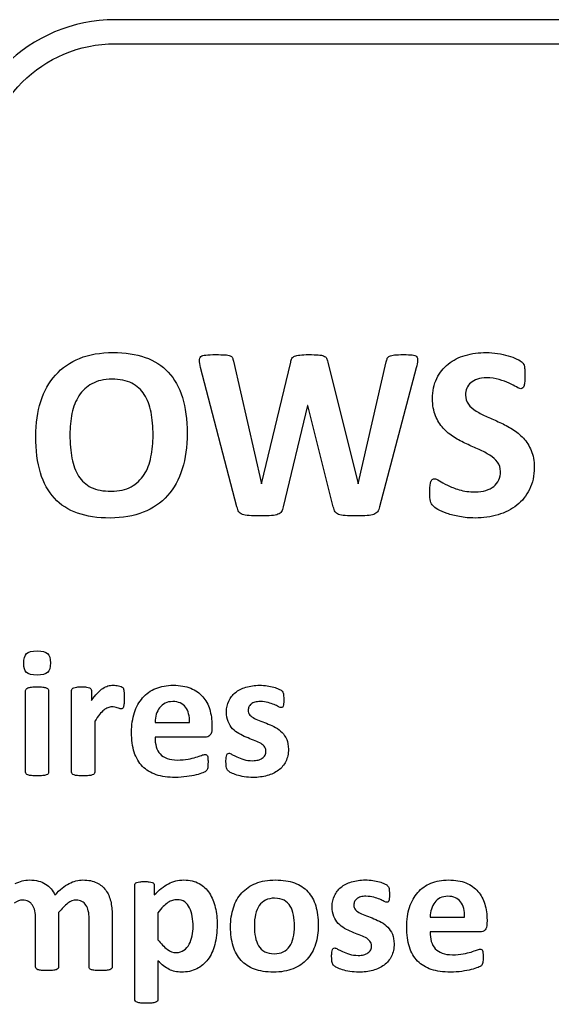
# Model space of a CAD drawing. Header units: millimetres. Extents: x 0 to 97.6, y 221.4 to 297.
# Drawn here: x 28.05 to 31.76, y 279.78 to 286.64 of the extents above; entities that cross this region are included whole.
import ezdxf

# ---------------------------------------------------------------- set-up
doc = ezdxf.new("R2010")
doc.units = ezdxf.units.MM
doc.layers.get('0').update_dxf_attribs({"linetype": 'CONTINUOUS'})

msp = doc.modelspace()

# ---------------------------------------------------------------- linework, layer by layer
at = {"color": 7}
for points in [[(33.927274, 286.640725), (28.714383, 286.640725)], [(28.714383, 286.472756), (33.927274, 286.472756)], [(29.538338, 284.258091), (29.733847, 283.404568), (29.73464, 283.404568), (29.937901, 284.252062)], [(30.197158, 284.252074), (30.407309, 283.40458), (30.409161, 283.40458), (30.604672, 284.255519)], [(29.563352, 283.242636), (29.310137, 284.215015)], [(30.813926, 284.212454), (30.558251, 283.242632)], [(30.235274, 283.242632), (30.05699, 283.948877), (30.055138, 283.948877), (29.886329, 283.242632)], [(28.089535, 281.392083), (28.089535, 281.960992)], [(28.2506, 281.960992), (28.2506, 281.392083)], [(28.411004, 281.39208), (28.411004, 281.962267)], [(28.548447, 281.962267), (28.548447, 281.891314)], [(28.777148, 281.909223), (28.77732, 281.909215)], [(28.572069, 281.747488), (28.572069, 281.39208)], [(28.992098, 281.73982), (29.232448, 281.739821)], [(29.388647, 281.719361), (29.388417, 281.693797)], [(29.339205, 281.636267), (28.992106, 281.636267)], [(28.851175, 279.8078), (28.851175, 280.604272)], [(28.987338, 280.604272), (28.987338, 280.537154)], [(28.319956, 280.413144), (28.319956, 280.034085)], [(28.693336, 280.399082), (28.693261, 280.034084)], [(29.012238, 280.411864), (29.012238, 280.223933)], [(28.159531, 280.034085), (28.159531, 280.372234)], [(28.532829, 280.034084), (28.532829, 280.372233)], [(30.910089, 280.381821), (31.150436, 280.381821)], [(31.306607, 280.361362), (31.306406, 280.335797)], [(31.257193, 280.278268), (30.910097, 280.278268)], [(29.01224, 280.076273), (29.01224, 279.8078)]]:
    msp.add_lwpolyline(points, dxfattribs=at)
for points in [[(29.216388, 283.75509)], [(28.97866, 283.743033)], [(31.635635, 283.519102)], [(28.262745, 282.155318)], [(29.922169, 281.553189)], [(29.257702, 280.315983)], [(29.425202, 280.327488)], [(29.964629, 280.318538)], [(30.130264, 280.32493)], [(30.658819, 280.195187)]]:
    msp.add_lwpolyline(points, close=True, dxfattribs=at)
for points in [[(28.714383, 286.640725), (28.116432, 286.640725), (27.628446, 286.154692), (27.628446, 285.556741)], [(27.798368, 285.556741), (27.798368, 286.063358), (28.207766, 286.472757), (28.714383, 286.472756)], [(28.466217, 284.278745), (28.533397, 284.305732), (28.611198, 284.319225), (28.699622, 284.319225)], [(28.699622, 284.319225), (28.784028, 284.319225), (28.858384, 284.308028), (28.922692, 284.285635)], [(29.310984, 284.290807), (29.318445, 284.297123), (29.330216, 284.300856), (29.346295, 284.302004)], [(29.346295, 284.302004), (29.362947, 284.303733), (29.385914, 284.304597), (29.415198, 284.304597)], [(29.415198, 284.304597), (29.442186, 284.304597), (29.463431, 284.304024), (29.478934, 284.302877)], [(29.478934, 284.302877), (29.495003, 284.302295), (29.507061, 284.300285), (29.515108, 284.296847)], [(29.515108, 284.296847), (29.523151, 284.293976), (29.528601, 284.289383), (29.531459, 284.283068)], [(29.965471, 284.294264), (29.974661, 284.298284), (29.987005, 284.300868), (30.002504, 284.302016)], [(30.002504, 284.302016), (30.018009, 284.303745), (30.03868, 284.304609), (30.064518, 284.304609)], [(30.064518, 284.304609), (30.092078, 284.304609), (30.113898, 284.304036), (30.129975, 284.302889)], [(30.129975, 284.302889), (30.146627, 284.301743), (30.159258, 284.299158), (30.167869, 284.295137)], [(30.167869, 284.295137), (30.177059, 284.291692), (30.183665, 284.286525), (30.187686, 284.279635)], [(30.627903, 284.294275), (30.635946, 284.298295), (30.64743, 284.300879), (30.662354, 284.302028)], [(30.662354, 284.302028), (30.677277, 284.303756), (30.698234, 284.304621), (30.725227, 284.304621)], [(30.725227, 284.304621), (30.75049, 284.304621), (30.770011, 284.303756), (30.783793, 284.302028)], [(30.783793, 284.302028), (30.798151, 284.300881), (30.808486, 284.297149), (30.814799, 284.29083)], [(31.036422, 284.239128), (31.070298, 284.266115), (31.109915, 284.286211), (31.155276, 284.299418)], [(31.155276, 284.299418), (31.201211, 284.312624), (31.24973, 284.319227), (31.300833, 284.319227)], [(31.300833, 284.319227), (31.327244, 284.319227), (31.353656, 284.317217), (31.380068, 284.313197)], [(31.380068, 284.313197), (31.406481, 284.309177), (31.431171, 284.303722), (31.454138, 284.296833)], [(31.454138, 284.296833), (31.477106, 284.289943), (31.497489, 284.282191), (31.515289, 284.273578)], [(28.298268, 284.162473), (28.34363, 284.213001), (28.399613, 284.251758), (28.466217, 284.278745)], [(28.922692, 284.285635), (28.987575, 284.263242), (29.041548, 284.228791), (29.084612, 284.182282)], [(29.301512, 284.263246), (29.300983, 284.275304), (29.30414, 284.284491), (29.310984, 284.290807)], [(29.310137, 284.215015), (29.304969, 284.235685), (29.302094, 284.251762), (29.301512, 284.263246)], [(29.531459, 284.283068), (29.534334, 284.277326), (29.536627, 284.269001), (29.538338, 284.258091)], [(29.937901, 284.252062), (29.940194, 284.262972), (29.943069, 284.271872), (29.946527, 284.278762)], [(29.946527, 284.278762), (29.950548, 284.285652), (29.956863, 284.290819), (29.965471, 284.294264)], [(30.187686, 284.279635), (30.191708, 284.272745), (30.194865, 284.263558), (30.197158, 284.252074)], [(30.604672, 284.255519), (30.606436, 284.264706), (30.608729, 284.272457), (30.611552, 284.278773)], [(30.611552, 284.278773), (30.614427, 284.285663), (30.619877, 284.29083), (30.627903, 284.294275)], [(30.822551, 284.262408), (30.822022, 284.25035), (30.819147, 284.233699), (30.813926, 284.212454)], [(30.814799, 284.29083), (30.821114, 284.284514), (30.823698, 284.27504), (30.822551, 284.262408)], [(30.956322, 284.138359), (30.976418, 284.179126), (31.003118, 284.212716), (31.036422, 284.239128)], [(31.515289, 284.273578), (31.533088, 284.264965), (31.54486, 284.257788), (31.550603, 284.252047)], [(31.550603, 284.252047), (31.556353, 284.246305), (31.560084, 284.241424), (31.561795, 284.237404)], [(31.561795, 284.237404), (31.564088, 284.233385), (31.565807, 284.22793), (31.566954, 284.22104)], [(28.195776, 283.97816), (28.218744, 284.050507), (28.252907, 284.111945), (28.298268, 284.162473)], [(29.084612, 284.182282), (29.128251, 284.135773), (29.160979, 284.07692), (29.182796, 284.005721)], [(31.566954, 284.22104), (31.568718, 284.214724), (31.569864, 284.206398), (31.570394, 284.196063)], [(31.571187, 284.159029), (31.571187, 284.142377), (31.57057, 284.12831), (31.569335, 284.116826)], [(31.570394, 284.196063), (31.570923, 284.186302), (31.571187, 284.173957), (31.571187, 284.159029)], [(28.552339, 284.101323), (28.515017, 284.080653), (28.484872, 284.052805), (28.461904, 284.01778)], [(28.691864, 284.13319), (28.63617, 284.13319), (28.589661, 284.122568), (28.552339, 284.101323)], [(28.82967, 284.104768), (28.792921, 284.123716), (28.746986, 284.13319), (28.691864, 284.13319)], [(28.91752, 284.025531), (28.8957, 284.059982), (28.866417, 284.086394), (28.82967, 284.104768)], [(30.927038, 283.997971), (30.927038, 284.05137), (30.936799, 284.098166), (30.956322, 284.138359)], [(31.19295, 284.108213), (31.180885, 284.097879), (31.171698, 284.085247), (31.165391, 284.070317)], [(31.239461, 284.13319), (31.221086, 284.127449), (31.205583, 284.119123), (31.19295, 284.108213)], [(31.304056, 284.142665), (31.279365, 284.142665), (31.257833, 284.139507), (31.239461, 284.13319)], [(31.391043, 284.130608), (31.364631, 284.138646), (31.335635, 284.142665), (31.304056, 284.142665)], [(31.460806, 284.104769), (31.44071, 284.11453), (31.417456, 284.123143), (31.391043, 284.130608)], [(31.511622, 284.078929), (31.497846, 284.086967), (31.480907, 284.09558), (31.460806, 284.104769)], [(31.569335, 284.116826), (31.568806, 284.105343), (31.567369, 284.095869), (31.565023, 284.088404)], [(28.964891, 283.902369), (28.955701, 283.9506), (28.93991, 283.991654), (28.91752, 284.025531)], [(31.165391, 284.070317), (31.15964, 284.055388), (31.156765, 284.039598), (31.156765, 284.022947)], [(31.156765, 284.022947), (31.156765, 283.998257), (31.163371, 283.976726), (31.176582, 283.958352)], [(31.541766, 284.066872), (31.535451, 284.066872), (31.525403, 284.070891), (31.511622, 284.078929)], [(31.556397, 284.07204), (31.552958, 284.068595), (31.54808, 284.066872), (31.541766, 284.066872)], [(31.565023, 284.088404), (31.563259, 284.080939), (31.560384, 284.075485), (31.556397, 284.07204)], [(28.161327, 283.735281), (28.161327, 283.825428), (28.17281, 283.906387), (28.195776, 283.97816)], [(28.461904, 284.01778), (28.438937, 283.982754), (28.422573, 283.9417), (28.412814, 283.894617)], [(29.182796, 284.005721), (29.205191, 283.935096), (29.216388, 283.851553), (29.216388, 283.75509)], [(30.947702, 283.878254), (30.933926, 283.911557), (30.927038, 283.951463), (30.927038, 283.997971)], [(31.176582, 283.958352), (31.190358, 283.940552), (31.208444, 283.924475), (31.230841, 283.91012)], [(28.412814, 283.894617), (28.403624, 283.848109), (28.399029, 283.798729), (28.399029, 283.746478)], [(28.978675, 283.743033), (28.978675, 283.8016), (28.97408, 283.854712), (28.964891, 283.902369)], [(31.230841, 283.91012), (31.253808, 283.896339), (31.279646, 283.883133), (31.308356, 283.870502)], [(31.0011, 283.791266), (30.979281, 283.815956), (30.961481, 283.844952), (30.947702, 283.878254)], [(31.308356, 283.870502), (31.337065, 283.858444), (31.366348, 283.845525), (31.396205, 283.831745)], [(31.396205, 283.831745), (31.426062, 283.817963), (31.455346, 283.802173), (31.484055, 283.784374)], [(28.399029, 283.746478), (28.399029, 283.685615), (28.403624, 283.630781), (28.412814, 283.581975)], [(29.216388, 283.75509), (29.216388, 283.662647), (29.204904, 283.579964), (29.181936, 283.507043)], [(31.076893, 283.728392), (31.048759, 283.746192), (31.023495, 283.76715), (31.0011, 283.791266)], [(31.484055, 283.784374), (31.512766, 283.767148), (31.538317, 283.746191), (31.56071, 283.721501)], [(28.193194, 283.480344), (28.171949, 283.552117), (28.161327, 283.637096), (28.161327, 283.735281)], [(28.964028, 283.591449), (28.973782, 283.639106), (28.97866, 283.689634), (28.97866, 283.743033)], [(31.163882, 283.681884), (31.134025, 283.695665), (31.105029, 283.711168), (31.076893, 283.728392)], [(31.25087, 283.642265), (31.222735, 283.654898), (31.19374, 283.668104), (31.163882, 283.681884)], [(31.56071, 283.721501), (31.583102, 283.697386), (31.601189, 283.668677), (31.614971, 283.635374)], [(31.325802, 283.602647), (31.303983, 283.617001), (31.279005, 283.630207), (31.25087, 283.642265)], [(31.614971, 283.635374), (31.628747, 283.602646), (31.635635, 283.563888), (31.635635, 283.519102)], [(28.412814, 283.581975), (28.422004, 283.533744), (28.437506, 283.492402), (28.459322, 283.457951)], [(28.915797, 283.467425), (28.938765, 283.503025), (28.954842, 283.544366), (28.964028, 283.591449)], [(31.38006, 283.554415), (31.366284, 283.572789), (31.348198, 283.588866), (31.325802, 283.602647)], [(31.400724, 283.489819), (31.400724, 283.515084), (31.393836, 283.536616), (31.38006, 283.554415)], [(28.290518, 283.302921), (28.247454, 283.34943), (28.215013, 283.408571), (28.193194, 283.480344)], [(29.181936, 283.507043), (29.158969, 283.434122), (29.124805, 283.37211), (29.079445, 283.321008)], [(31.388659, 283.430392), (31.396703, 283.448191), (31.400724, 283.468001), (31.400724, 283.489819)], [(31.635706, 283.519101), (31.635706, 283.460534), (31.624796, 283.409145), (31.602977, 283.364933)], [(28.459322, 283.457951), (28.481141, 283.4235), (28.510425, 283.397088), (28.547172, 283.378714)], [(28.825363, 283.38302), (28.862685, 283.403691), (28.89283, 283.431826), (28.915797, 283.467425)], [(30.909787, 283.389051), (30.911022, 283.401108), (30.912742, 283.41087), (30.914947, 283.418334)], [(30.914947, 283.418334), (30.917822, 283.425799), (30.92127, 283.430966), (30.925292, 283.433836)], [(30.925292, 283.433836), (30.929878, 283.437281), (30.935046, 283.439003), (30.940796, 283.439003)], [(30.940796, 283.439003), (30.94884, 283.439003), (30.960036, 283.434122), (30.974385, 283.424361)], [(30.974385, 283.424361), (30.989308, 283.415175), (31.008255, 283.404839), (31.031228, 283.393355)], [(31.353345, 283.385605), (31.36885, 283.397663), (31.380621, 283.412592), (31.388659, 283.430392)], [(28.547172, 283.378714), (28.583919, 283.360914), (28.630141, 283.352015), (28.685837, 283.352015)], [(28.685837, 283.352015), (28.741532, 283.352015), (28.78804, 283.36235), (28.825363, 283.38302)], [(30.907935, 283.344264), (30.907935, 283.362064), (30.908552, 283.376993), (30.909787, 283.389051)], [(30.912248, 283.283114), (30.909373, 283.297468), (30.907935, 283.317852), (30.907935, 283.344264)], [(31.031228, 283.393355), (31.054196, 283.381872), (31.08147, 283.37125), (31.113051, 283.361488)], [(31.113051, 283.361488), (31.145205, 283.352302), (31.182239, 283.347709), (31.224155, 283.347709)], [(31.224155, 283.347709), (31.251715, 283.347709), (31.276405, 283.350867), (31.298225, 283.357183)], [(31.298225, 283.357183), (31.320044, 283.364073), (31.338417, 283.373547), (31.353345, 283.385605)], [(31.602977, 283.364933), (31.581159, 283.320721), (31.55159, 283.283686), (31.514268, 283.253829)], [(28.451575, 283.198707), (28.387267, 283.221674), (28.333582, 283.256412), (28.290518, 283.302921)], [(29.079445, 283.321008), (29.034084, 283.27048), (28.977815, 283.231723), (28.910635, 283.204736)], [(30.928599, 283.251247), (30.921138, 283.258711), (30.915687, 283.269334), (30.912248, 283.283114)], [(28.678953, 283.165117), (28.592251, 283.165117), (28.516458, 283.176314), (28.451575, 283.198707)], [(28.910635, 283.204736), (28.844029, 283.178324), (28.766801, 283.165117), (28.678953, 283.165117)], [(29.576263, 283.209046), (29.571095, 283.217659), (29.566791, 283.228856), (29.563352, 283.242636)], [(29.60124, 283.190097), (29.589757, 283.19469), (29.581432, 283.201006), (29.576263, 283.209046)], [(29.874264, 283.209904), (29.869095, 283.201866), (29.86077, 283.19555), (29.849287, 283.190957)], [(29.886329, 283.242632), (29.883453, 283.229426), (29.879432, 283.218516), (29.874264, 283.209904)], [(30.247339, 283.209042), (30.242171, 283.217655), (30.238149, 283.228852), (30.235274, 283.242632)], [(30.272316, 283.190093), (30.260833, 283.194686), (30.252508, 283.201003), (30.247339, 283.209042)], [(30.54362, 283.209042), (30.537869, 283.201004), (30.528969, 283.194688), (30.516918, 283.190093)], [(30.558251, 283.242632), (30.554812, 283.228851), (30.549934, 283.217654), (30.54362, 283.209042)], [(30.964773, 283.225407), (30.948122, 283.235169), (30.936064, 283.243782), (30.928599, 283.251247)], [(31.028508, 283.196985), (31.003244, 283.206172), (30.981999, 283.215646), (30.964773, 283.225407)], [(31.514268, 283.253829), (31.476945, 283.224545), (31.433308, 283.202439), (31.383354, 283.187511)], [(29.647748, 283.182345), (29.628226, 283.183491), (29.612723, 283.186075), (29.60124, 283.190097)], [(29.727846, 283.179752), (29.694544, 283.179752), (29.667844, 283.180616), (29.647748, 283.182345)], [(29.803638, 283.182345), (29.784691, 283.180616), (29.759426, 283.179752), (29.727846, 283.179752)], [(29.849287, 283.190957), (29.838368, 283.186364), (29.823152, 283.183493), (29.803638, 283.182345)], [(30.318827, 283.182341), (30.299304, 283.183487), (30.283801, 283.186071), (30.272316, 283.190093)], [(30.398064, 283.179748), (30.365336, 283.179748), (30.338923, 283.180612), (30.318827, 283.182341)], [(30.47041, 283.182341), (30.451462, 283.180612), (30.427347, 283.179748), (30.398064, 283.179748)], [(30.516918, 283.190093), (30.504871, 283.186073), (30.489368, 283.183489), (30.47041, 283.182341)], [(31.115498, 283.174591), (31.082769, 283.180907), (31.053773, 283.188372), (31.028508, 283.196985)], [(31.223157, 283.165116), (31.184687, 283.165116), (31.1488, 283.168274), (31.115498, 283.174591)], [(31.383354, 283.187511), (31.333399, 283.172581), (31.28, 283.165116), (31.223157, 283.165116)], [(28.096541, 282.21924), (28.109753, 282.232024), (28.134469, 282.238417), (28.170691, 282.238417)], [(28.170691, 282.238417), (28.206487, 282.238417), (28.230778, 282.232238), (28.243562, 282.21988)], [(28.077359, 282.152121), (28.077359, 282.184508), (28.083753, 282.206881), (28.096541, 282.21924)], [(28.243562, 282.21988), (28.256351, 282.207947), (28.262745, 282.186426), (28.262745, 282.155318)], [(28.095906, 282.08756), (28.083541, 282.099492), (28.077359, 282.121013), (28.077359, 282.152121)], [(28.262745, 282.155316), (28.262745, 282.122928), (28.256139, 282.100556), (28.242927, 282.088197)], [(28.169416, 282.06966), (28.133192, 282.06966), (28.108689, 282.075627), (28.095906, 282.08756)], [(28.242927, 282.088197), (28.229716, 282.075839), (28.205212, 282.06966), (28.169416, 282.06966)], [(28.089535, 281.960992), (28.089535, 281.965253), (28.090814, 281.968876), (28.093372, 281.971858)], [(28.093372, 281.971858), (28.095929, 281.975268), (28.100189, 281.978038), (28.106151, 281.980169)], [(28.106151, 281.980169), (28.112536, 281.982727), (28.120844, 281.984644), (28.131075, 281.985921)], [(28.131075, 281.985921), (28.141305, 281.987191), (28.154303, 281.987826), (28.170069, 281.987826)], [(28.170069, 281.987826), (28.185838, 281.987826), (28.198835, 281.987191), (28.209061, 281.985921)], [(28.209061, 281.985921), (28.219291, 281.984651), (28.227388, 281.982734), (28.233349, 281.980169)], [(28.233349, 281.980169), (28.239735, 281.978038), (28.244206, 281.975268), (28.246764, 281.971858)], [(28.246764, 281.971858), (28.249321, 281.968876), (28.2506, 281.965253), (28.2506, 281.960992)], [(28.411004, 281.962267), (28.411004, 281.966529), (28.412071, 281.970151), (28.414205, 281.973134)], [(28.414205, 281.973134), (28.41634, 281.976543), (28.420176, 281.979314), (28.425715, 281.981444)], [(28.425715, 281.981444), (28.431253, 281.983575), (28.438282, 281.985067), (28.446802, 281.985919)], [(28.446802, 281.985919), (28.455745, 281.987189), (28.466825, 281.987824), (28.480042, 281.987824)], [(28.480042, 281.987824), (28.493677, 281.987824), (28.504969, 281.987189), (28.513919, 281.985919)], [(28.513919, 281.985919), (28.522862, 281.985072), (28.529679, 281.98358), (28.534371, 281.981444)], [(28.534371, 281.981444), (28.539486, 281.979314), (28.543111, 281.976543), (28.545246, 281.973134)], [(28.545246, 281.973134), (28.54738, 281.970151), (28.548447, 281.966529), (28.548447, 281.962267)], [(28.590635, 281.94373), (28.603846, 281.957793), (28.616418, 281.968873), (28.628349, 281.97697)], [(28.628349, 281.97697), (28.64029, 281.985066), (28.652223, 281.990606), (28.664147, 281.993591)], [(28.664147, 281.993591), (28.676071, 281.997), (28.688002, 281.998705), (28.699942, 281.998705)], [(28.699942, 281.998705), (28.705481, 281.998705), (28.711452, 281.998282), (28.717854, 281.997435)], [(28.717854, 281.997435), (28.72424, 281.997012), (28.730846, 281.995946), (28.737672, 281.994239)], [(28.737672, 281.994239), (28.744498, 281.992969), (28.750469, 281.991264), (28.755584, 281.989124)], [(28.755584, 281.989124), (28.760699, 281.987414), (28.764324, 281.985496), (28.766458, 281.983372)], [(28.766458, 281.983372), (28.769016, 281.981242), (28.770718, 281.978897), (28.771565, 281.97634)], [(28.771565, 281.97634), (28.7728, 281.973782), (28.773867, 281.97016), (28.774766, 281.965473)], [(28.774766, 281.965473), (28.775648, 281.961212), (28.776266, 281.954607), (28.776618, 281.945659)], [(28.906029, 281.911129), (28.931171, 281.939681), (28.961641, 281.961415), (28.997437, 281.97633)], [(28.997437, 281.97633), (29.03366, 281.991245), (29.074358, 281.998703), (29.119529, 281.998703)], [(29.119529, 281.998703), (29.167258, 281.998703), (29.207955, 281.991671), (29.241621, 281.977608)], [(29.241621, 281.977608), (29.275713, 281.963544), (29.303626, 281.943941), (29.325359, 281.918799)], [(29.552112, 281.947576), (29.572141, 281.963771), (29.596432, 281.976342), (29.624984, 281.985291)], [(29.624984, 281.985291), (29.653961, 281.994241), (29.686348, 281.998716), (29.722144, 281.998716)], [(29.722144, 281.998716), (29.740042, 281.998716), (29.757302, 281.997437), (29.773923, 281.994879)], [(29.773923, 281.994879), (29.790962, 281.992322), (29.806303, 281.989125), (29.819945, 281.985291)], [(29.819945, 281.985291), (29.833579, 281.981456), (29.845086, 281.977194), (29.854465, 281.972506)], [(29.854465, 281.972506), (29.863849, 281.968244), (29.870454, 281.964409), (29.874282, 281.960999)], [(28.548447, 281.891314), (28.56337, 281.912621), (28.577432, 281.930093), (28.590635, 281.94373)], [(28.77732, 281.909215), (28.77732, 281.893874), (28.776879, 281.881303), (28.775997, 281.871501)], [(28.776618, 281.945659), (28.776971, 281.936709), (28.777148, 281.924564), (28.777148, 281.909223)], [(28.848498, 281.807575), (28.861709, 281.848485), (28.880886, 281.883003), (28.906029, 281.911129)], [(29.325359, 281.918799), (29.347092, 281.894083), (29.363073, 281.864678), (29.373301, 281.830586)], [(29.506088, 281.888768), (29.516742, 281.91178), (29.532083, 281.931383), (29.552112, 281.947576)], [(29.874282, 281.960999), (29.878551, 281.958017), (29.881532, 281.95482), (29.883225, 281.951411)], [(29.883225, 281.951411), (29.884989, 281.948428), (29.886268, 281.944592), (29.887061, 281.939904)], [(29.887061, 281.939904), (29.887943, 281.935642), (29.888561, 281.930102), (29.888914, 281.923283)], [(29.888914, 281.923283), (29.889795, 281.916891), (29.890236, 281.908793), (29.890236, 281.898992)], [(29.890236, 281.898992), (29.890236, 281.887486), (29.889795, 281.87811), (29.888914, 281.870866)], [(28.635352, 281.825474), (28.625968, 281.817802), (28.615954, 281.807575), (28.605309, 281.794791)], [(28.663477, 281.842095), (28.654534, 281.838685), (28.645159, 281.833145), (28.635352, 281.825474)], [(28.690325, 281.847847), (28.681382, 281.847847), (28.672433, 281.845929), (28.663477, 281.842095)], [(28.711412, 281.84528), (28.705027, 281.846991), (28.697997, 281.847847), (28.690325, 281.847847)], [(28.728663, 281.840806), (28.723547, 281.842517), (28.717797, 281.844009), (28.711412, 281.84528)], [(28.743374, 281.835692), (28.739105, 281.837403), (28.734201, 281.839108), (28.728663, 281.840806)], [(28.754883, 281.833787), (28.751479, 281.833787), (28.747642, 281.834422), (28.743374, 281.835692)], [(28.765122, 281.836983), (28.762565, 281.834852), (28.759152, 281.833787), (28.754883, 281.833787)], [(28.77216, 281.84849), (28.770396, 281.842949), (28.76805, 281.839114), (28.765122, 281.836983)], [(28.775997, 281.871501), (28.775115, 281.861699), (28.773836, 281.854028), (28.77216, 281.84849)], [(29.024059, 281.842096), (29.014252, 281.829311), (29.006579, 281.81397), (29.001041, 281.796072)], [(29.061773, 281.873418), (29.046851, 281.865747), (29.034279, 281.855306), (29.024059, 281.842096)], [(29.115468, 281.884924), (29.095014, 281.884924), (29.077115, 281.881089), (29.061773, 281.873418)], [(29.20496, 281.845932), (29.185783, 281.871927), (29.155952, 281.884924), (29.115468, 281.884924)], [(29.232448, 281.739821), (29.233683, 281.784992), (29.22452, 281.820363), (29.20496, 281.845932)], [(29.373301, 281.830586), (29.383532, 281.796495), (29.388647, 281.759419), (29.388647, 281.719361)], [(29.490107, 281.813979), (29.490107, 281.841252), (29.495434, 281.866182), (29.506088, 281.888768)], [(29.646656, 281.847871), (29.643251, 281.840626), (29.641549, 281.832743), (29.641549, 281.824219)], [(29.662002, 281.867685), (29.655193, 281.862145), (29.650078, 281.85554), (29.646656, 281.847871)], [(29.688222, 281.88047), (29.677568, 281.877487), (29.668828, 281.873226), (29.662002, 281.867685)], [(29.725936, 281.884944), (29.711454, 281.884944), (29.698883, 281.883453), (29.688222, 281.88047)], [(29.78027, 281.877911), (29.764501, 281.8826), (29.74639, 281.884944), (29.725936, 281.884944)], [(29.822458, 281.863849), (29.810517, 281.868962), (29.796454, 281.87365), (29.78027, 281.877911)], [(29.853142, 281.849146), (29.845046, 281.853834), (29.834818, 281.858735), (29.822458, 281.863849)], [(29.871028, 281.842754), (29.8672, 281.842754), (29.861238, 281.844884), (29.853142, 281.849146)], [(29.879971, 281.844659), (29.877413, 281.843389), (29.874432, 281.842754), (29.871028, 281.842754)], [(29.885712, 281.853607), (29.884477, 281.849345), (29.882564, 281.846362), (29.879971, 281.844659)], [(29.888914, 281.870866), (29.888561, 281.863621), (29.887494, 281.857868), (29.885712, 281.853607)], [(28.605309, 281.794791), (28.595078, 281.782006), (28.583998, 281.766239), (28.572069, 281.747488)], [(28.82868, 281.670781), (28.82868, 281.721493), (28.835286, 281.767091), (28.848498, 281.807575)], [(29.001041, 281.796072), (28.995925, 281.7786), (28.992944, 281.75985), (28.992098, 281.73982)], [(29.501616, 281.744943), (29.493944, 281.764119), (29.490107, 281.787131), (29.490107, 281.813979)], [(29.641549, 281.824219), (29.641549, 281.81101), (29.645597, 281.79993), (29.653694, 281.79098)], [(29.653694, 281.79098), (29.66179, 281.782032), (29.672444, 281.774148), (29.685655, 281.767329)], [(29.685655, 281.767329), (29.698867, 281.76051), (29.713782, 281.754117), (29.730402, 281.748152)], [(29.388417, 281.693797), (29.388417, 281.674194), (29.383946, 281.659705), (29.375003, 281.650329)], [(29.532938, 281.695722), (29.52015, 281.709359), (29.509709, 281.725766), (29.501616, 281.744943)], [(29.577044, 281.661204), (29.560851, 281.670579), (29.546149, 281.682085), (29.532938, 281.695722)], [(29.730402, 281.748152), (29.747441, 281.742186), (29.764487, 281.735581), (29.78154, 281.728337)], [(29.78154, 281.728337), (29.79902, 281.721518), (29.816066, 281.713421), (29.832676, 281.704046)], [(29.832676, 281.704046), (29.849716, 281.694671), (29.864844, 281.683165), (29.878063, 281.669528)], [(28.847228, 281.531431), (28.834863, 281.571062), (28.82868, 281.617512), (28.82868, 281.670781)], [(28.992106, 281.636267), (28.992106, 281.611977), (28.994875, 281.589817), (29.000414, 281.569788)], [(29.375003, 281.650329), (29.366483, 281.640954), (29.35455, 281.636267), (29.339205, 281.636267)], [(29.627542, 281.636275), (29.610503, 281.64352), (29.59367, 281.651829), (29.577044, 281.661204)], [(29.678041, 281.616461), (29.661848, 281.622426), (29.645015, 281.629031), (29.627542, 281.636275)], [(29.878063, 281.669528), (29.891275, 281.655891), (29.901928, 281.639484), (29.910025, 281.620307)], [(29.910025, 281.620307), (29.918121, 281.601557), (29.922169, 281.579184), (29.922169, 281.553189)], [(29.000414, 281.569788), (29.006376, 281.550185), (29.015538, 281.533352), (29.027901, 281.519289)], [(29.722147, 281.597284), (29.709358, 281.604103), (29.694656, 281.610495), (29.678041, 281.616461)], [(29.753468, 281.572992), (29.745795, 281.582367), (29.735355, 281.590465), (29.722147, 281.597284)], [(29.765612, 281.540392), (29.765612, 281.553177), (29.761564, 281.564043), (29.753468, 281.572992)], [(29.922169, 281.553167), (29.922169, 281.52078), (29.915987, 281.492228), (29.903622, 281.467512)], [(28.904759, 281.43299), (28.879189, 281.458985), (28.860012, 281.491799), (28.847228, 281.531431)], [(29.027901, 281.519289), (29.040689, 281.505652), (29.056883, 281.495212), (29.076481, 281.487967)], [(29.076481, 281.487967), (29.09651, 281.480723), (29.120375, 281.477101), (29.148075, 281.477101)], [(29.148075, 281.477101), (29.1762, 281.477101), (29.200917, 281.479018), (29.222224, 281.482853)], [(29.222224, 281.482853), (29.243532, 281.487114), (29.261856, 281.491589), (29.277197, 281.496278)], [(29.277197, 281.496278), (29.292966, 281.501391), (29.305964, 281.505866), (29.316191, 281.509703)], [(29.316191, 281.509703), (29.326422, 281.513964), (29.33473, 281.516095), (29.341115, 281.516095)], [(29.341115, 281.516095), (29.344943, 281.516095), (29.348135, 281.51524), (29.350693, 281.513529)], [(29.350693, 281.513529), (29.35325, 281.512259), (29.355385, 281.509702), (29.357096, 281.505858)], [(29.357096, 281.505858), (29.35886, 281.502024), (29.359927, 281.496483), (29.360297, 281.489237)], [(29.360297, 281.489237), (29.361179, 281.48242), (29.36162, 281.473684), (29.36162, 281.46303)], [(29.486853, 281.465595), (29.486853, 281.477953), (29.487294, 281.487754), (29.488176, 281.494999)], [(29.488176, 281.494999), (29.489058, 281.50267), (29.490336, 281.508636), (29.492012, 281.512898)], [(29.492012, 281.512898), (29.493776, 281.517585), (29.49591, 281.520567), (29.498415, 281.521846)], [(29.498415, 281.521846), (29.500973, 281.523557), (29.504165, 281.524413), (29.507993, 281.524413)], [(29.507993, 281.524413), (29.512685, 281.524413), (29.519502, 281.521643), (29.528445, 281.516102)], [(29.528445, 281.516102), (29.537829, 281.510989), (29.549335, 281.505236), (29.562963, 281.498843)], [(29.562963, 281.498843), (29.576598, 281.492451), (29.592365, 281.486485), (29.610265, 281.480944)], [(29.710624, 281.477108), (29.722125, 281.480091), (29.731926, 281.484352), (29.740027, 281.489893)], [(29.740027, 281.489893), (29.748547, 281.495433), (29.754941, 281.502465), (29.75921, 281.510988)], [(29.75921, 281.510988), (29.763478, 281.519511), (29.765612, 281.529312), (29.765612, 281.540392)], [(29.000003, 281.374821), (28.962075, 281.387605), (28.930326, 281.406995), (28.904759, 281.43299)], [(29.359239, 281.422118), (29.358357, 281.417431), (29.357078, 281.413383), (29.355402, 281.409973)], [(29.361091, 281.438739), (29.360738, 281.432346), (29.360121, 281.426806), (29.359239, 281.422118)], [(29.36162, 281.46303), (29.36162, 281.453655), (29.361444, 281.445558), (29.361091, 281.438739)], [(29.490689, 281.422767), (29.488132, 281.432569), (29.486853, 281.446845), (29.486853, 281.465595)], [(29.501564, 281.401671), (29.496872, 281.40636), (29.493247, 281.413392), (29.490689, 281.422767)], [(29.610265, 281.480944), (29.62859, 281.475404), (29.649258, 281.472634), (29.67227, 281.472634)], [(29.67227, 281.472634), (29.686752, 281.472634), (29.699536, 281.474125), (29.710624, 281.477108)], [(29.903622, 281.467512), (29.89168, 281.442795), (29.874634, 281.422127), (29.852483, 281.405507)], [(28.093372, 281.380576), (28.090814, 281.383986), (28.089535, 281.387822), (28.089535, 281.392083)], [(28.106151, 281.372906), (28.100189, 281.375037), (28.095929, 281.377594), (28.093372, 281.380576)], [(28.131075, 281.368432), (28.120844, 281.369279), (28.112536, 281.37077), (28.106151, 281.372906)], [(28.170069, 281.366527), (28.1543, 281.366527), (28.141302, 281.367162), (28.131075, 281.368432)], [(28.209061, 281.368432), (28.19883, 281.367162), (28.185833, 281.366527), (28.170069, 281.366527)], [(28.233349, 281.372906), (28.227388, 281.370775), (28.219291, 281.369284), (28.209061, 281.368432)], [(28.246764, 281.380576), (28.244206, 281.377594), (28.239735, 281.375037), (28.233349, 281.372906)], [(28.2506, 281.392083), (28.2506, 281.387822), (28.249321, 281.383986), (28.246764, 281.380576)], [(28.41484, 281.380574), (28.412283, 281.383983), (28.411004, 281.387819), (28.411004, 281.39208)], [(28.42762, 281.372903), (28.421658, 281.375034), (28.417398, 281.377591), (28.41484, 281.380574)], [(28.452544, 281.368429), (28.442313, 281.369276), (28.434005, 281.370767), (28.42762, 281.372903)], [(28.491538, 281.366524), (28.475769, 281.366524), (28.462771, 281.367159), (28.452544, 281.368429)], [(28.530529, 281.368429), (28.520299, 281.367159), (28.507302, 281.366524), (28.491538, 281.366524)], [(28.554818, 281.372903), (28.548856, 281.370773), (28.54076, 281.369281), (28.530529, 281.368429)], [(28.568233, 281.380574), (28.565675, 281.377591), (28.561203, 281.375034), (28.554818, 281.372903)], [(28.572069, 281.39208), (28.572069, 281.387819), (28.57079, 281.383983), (28.568233, 281.380574)], [(29.1336, 281.355644), (29.082888, 281.355644), (29.038356, 281.362036), (29.000003, 281.374821)], [(29.212863, 281.361396), (29.188146, 281.357561), (29.161725, 281.355644), (29.1336, 281.355644)], [(29.278702, 281.37354), (29.259527, 281.368852), (29.237581, 281.364804), (29.212863, 281.361396)], [(29.326007, 281.388881), (29.313642, 281.383767), (29.297874, 281.378654), (29.278702, 281.37354)], [(29.348364, 281.401025), (29.345807, 281.398042), (29.338354, 281.393994), (29.326007, 281.388881)], [(29.355402, 281.409973), (29.353639, 281.406991), (29.351293, 281.404008), (29.348364, 281.401025)], [(29.523921, 281.387609), (29.51369, 281.392722), (29.506238, 281.39741), (29.501564, 281.401671)], [(29.562275, 281.372268), (29.546929, 281.377382), (29.534144, 281.382495), (29.523921, 281.387609)], [(29.614054, 281.360762), (29.594877, 281.363744), (29.577617, 281.36758), (29.562275, 281.372268)], [(29.675419, 281.355647), (29.654111, 281.355647), (29.633656, 281.357352), (29.614054, 281.360762)], [(29.773859, 281.368432), (29.743602, 281.359909), (29.710788, 281.355647), (29.675419, 281.355647)], [(29.852483, 281.405507), (29.830323, 281.388887), (29.804115, 281.376529), (29.773859, 281.368432)], [(28.017664, 280.61514), (28.049199, 280.632187), (28.082012, 280.64071), (28.116105, 280.64071)], [(28.116105, 280.64071), (28.139543, 280.64071), (28.160638, 280.638153), (28.179388, 280.633039)], [(28.179388, 280.633039), (28.198138, 280.628351), (28.214757, 280.621319), (28.229246, 280.611944)], [(28.229246, 280.611944), (28.244168, 280.602994), (28.256953, 280.592127), (28.2676, 280.579344)], [(28.344308, 280.583818), (28.360924, 280.597028), (28.377117, 280.607682), (28.392888, 280.61578)], [(28.392888, 280.61578), (28.40908, 280.624303), (28.425061, 280.630482), (28.44083, 280.634316)], [(28.44083, 280.634316), (28.457023, 280.638578), (28.47343, 280.640709), (28.490051, 280.640709)], [(28.490051, 280.640709), (28.527978, 280.640709), (28.559939, 280.634316), (28.585933, 280.621532)], [(28.585933, 280.621532), (28.611928, 280.608747), (28.632809, 280.591275), (28.648576, 280.569115)], [(28.851175, 280.604272), (28.851175, 280.608534), (28.852243, 280.612156), (28.854377, 280.615138)], [(28.854377, 280.615138), (28.856511, 280.618548), (28.860136, 280.621318), (28.865251, 280.623449)], [(28.865251, 280.623449), (28.87079, 280.62558), (28.877819, 280.627071), (28.886338, 280.627923)], [(28.886338, 280.627923), (28.895281, 280.629193), (28.906361, 280.629828), (28.919578, 280.629828)], [(28.919578, 280.629828), (28.932366, 280.629828), (28.94302, 280.629193), (28.95154, 280.627923)], [(28.95154, 280.627923), (28.960483, 280.627076), (28.967512, 280.625585), (28.972627, 280.623449)], [(28.972627, 280.623449), (28.978166, 280.621318), (28.982002, 280.618548), (28.984136, 280.615138)], [(28.984136, 280.615138), (28.986271, 280.612156), (28.987338, 280.608534), (28.987338, 280.604272)], [(29.035921, 280.581899), (29.052113, 280.595111), (29.06852, 280.605977), (29.085141, 280.614499)], [(29.085141, 280.614499), (29.101757, 280.623449), (29.118802, 280.630054), (29.136277, 280.634314)], [(29.136277, 280.634314), (29.154175, 280.638576), (29.173139, 280.640706), (29.193168, 280.640706)], [(29.193168, 280.640706), (29.234931, 280.640706), (29.270515, 280.632397), (29.299919, 280.615777)], [(29.299919, 280.615777), (29.329323, 280.599583), (29.353188, 280.57721), (29.371513, 280.548659)], [(29.597136, 280.549938), (29.623133, 280.578916), (29.65552, 280.601289), (29.694299, 280.617056)], [(29.694299, 280.617056), (29.733505, 280.632824), (29.779316, 280.640708), (29.831732, 280.640708)], [(29.831732, 280.640708), (29.88287, 280.640708), (29.92719, 280.633676), (29.96469, 280.619612)], [(29.96469, 280.619612), (30.002192, 280.605976), (30.033089, 280.585734), (30.057379, 280.558886)], [(30.288792, 280.589577), (30.308821, 280.605771), (30.333111, 280.618343), (30.361663, 280.627291)], [(30.361663, 280.627291), (30.390642, 280.636241), (30.42303, 280.640716), (30.458826, 280.640716)], [(30.458826, 280.640716), (30.476724, 280.640716), (30.493983, 280.639437), (30.510602, 280.63688)], [(30.510602, 280.63688), (30.527642, 280.634322), (30.542983, 280.631126), (30.556627, 280.627291)], [(30.556627, 280.627291), (30.570262, 280.623457), (30.581767, 280.619195), (30.591144, 280.614507)], [(30.591144, 280.614507), (30.600528, 280.610245), (30.607134, 280.606409), (30.610961, 280.603)], [(30.610961, 280.603), (30.61523, 280.600017), (30.618211, 280.596821), (30.619904, 280.593411)], [(30.619904, 280.593411), (30.621668, 280.590429), (30.622947, 280.586593), (30.623741, 280.581905)], [(30.823988, 280.55313), (30.849131, 280.581682), (30.879601, 280.603415), (30.915399, 280.61833)], [(30.915399, 280.61833), (30.95162, 280.633246), (30.992317, 280.640704), (31.037488, 280.640704)], [(31.037488, 280.640704), (31.085217, 280.640704), (31.125915, 280.633672), (31.15958, 280.619608)], [(31.15958, 280.619608), (31.193673, 280.605545), (31.221585, 280.585942), (31.243318, 280.5608)], [(28.2676, 280.579344), (28.278254, 280.566559), (28.287203, 280.552283), (28.294447, 280.536516)], [(28.294447, 280.536516), (28.311486, 280.55484), (28.328106, 280.570608), (28.344308, 280.583818)], [(28.648576, 280.569115), (28.664768, 280.547382), (28.676275, 280.521813), (28.683096, 280.492409)], [(28.987338, 280.537154), (29.003954, 280.5542), (29.020148, 280.569115), (29.035921, 280.581899)], [(29.371513, 280.548659), (29.390263, 280.520107), (29.4039, 280.486867), (29.412423, 280.44894)], [(29.538327, 280.446384), (29.551539, 280.486868), (29.571142, 280.521386), (29.597136, 280.549938)], [(30.057379, 280.558886), (30.082095, 280.532039), (30.100419, 280.499012), (30.112352, 280.459807)], [(30.226786, 280.455979), (30.226786, 280.483253), (30.232113, 280.508182), (30.242767, 280.530768)], [(30.242767, 280.530768), (30.253421, 280.55378), (30.268763, 280.573383), (30.288792, 280.589577)], [(30.424875, 280.522471), (30.414221, 280.519488), (30.405481, 280.515226), (30.398655, 280.509686)], [(30.462588, 280.526945), (30.448107, 280.526945), (30.435536, 280.525453), (30.424875, 280.522471)], [(30.516923, 280.519912), (30.501154, 280.5246), (30.483042, 280.526945), (30.462588, 280.526945)], [(30.623741, 280.581905), (30.624623, 280.577643), (30.62524, 280.572103), (30.625593, 280.565284)], [(30.625593, 280.565284), (30.626475, 280.558891), (30.626916, 280.550794), (30.626916, 280.540992)], [(30.626916, 280.540992), (30.626916, 280.529486), (30.626475, 280.520111), (30.625593, 280.512866)], [(30.76646, 280.449575), (30.779671, 280.490486), (30.798847, 280.525004), (30.823988, 280.55313)], [(31.033459, 280.526925), (31.013003, 280.526925), (30.995105, 280.523089), (30.979764, 280.515418)], [(31.122949, 280.487932), (31.103772, 280.513927), (31.073942, 280.526925), (31.033459, 280.526925)], [(31.243318, 280.5608), (31.265053, 280.536083), (31.281034, 280.506679), (31.291261, 280.472587)], [(28.069411, 280.50072), (28.049809, 280.50072), (28.030206, 280.493262), (28.010602, 280.478346)], [(28.109683, 280.491131), (28.098183, 280.497523), (28.084759, 280.50072), (28.069411, 280.50072)], [(28.137808, 280.464922), (28.130559, 280.476427), (28.121184, 280.485164), (28.109683, 280.491131)], [(28.153789, 280.424651), (28.150385, 280.440418), (28.145058, 280.453842), (28.137808, 280.464922)], [(28.383879, 280.478345), (28.364275, 280.46343), (28.342967, 280.441696), (28.319956, 280.413144)], [(28.442047, 280.500718), (28.42287, 280.500718), (28.403481, 280.493261), (28.383879, 280.478345)], [(28.482317, 280.49113), (28.47124, 280.497522), (28.457817, 280.500718), (28.442047, 280.500718)], [(28.510445, 280.46492), (28.503195, 280.476426), (28.493819, 280.485163), (28.482317, 280.49113)], [(28.527061, 280.424649), (28.523656, 280.440417), (28.518118, 280.45384), (28.510445, 280.46492)], [(28.683096, 280.492409), (28.689922, 280.463004), (28.693336, 280.431895), (28.693336, 280.399082)], [(29.048674, 280.454692), (29.037173, 280.443187), (29.025028, 280.428911), (29.012238, 280.411864)], [(29.081913, 280.482818), (29.071259, 280.475574), (29.060179, 280.466199), (29.048674, 280.454692)], [(29.113872, 280.498159), (29.103642, 280.495176), (29.092989, 280.490062), (29.081913, 280.482818)], [(29.145834, 280.503273), (29.13518, 280.503273), (29.124526, 280.501568), (29.113872, 280.498159)], [(29.198891, 280.487292), (29.184833, 280.497946), (29.167147, 280.503273), (29.145834, 280.503273)], [(29.233408, 280.445743), (29.224889, 280.463214), (29.213383, 280.477064), (29.198891, 280.487292)], [(29.719197, 280.461724), (29.707696, 280.445104), (29.698956, 280.424862), (29.692976, 280.400997)], [(29.763303, 280.500077), (29.745404, 280.491554), (29.730702, 280.478769), (29.719197, 280.461724)], [(29.825948, 280.513502), (29.802083, 280.513502), (29.781201, 280.509027), (29.763303, 280.500077)], [(29.892427, 280.498799), (29.874947, 280.508601), (29.852787, 280.513502), (29.825948, 280.513502)], [(29.935255, 280.457889), (29.924601, 280.47536), (29.910325, 280.488997), (29.892427, 280.498799)], [(29.957639, 280.395884), (29.95337, 280.419748), (29.945909, 280.440417), (29.935255, 280.457889)], [(30.112352, 280.459807), (30.124293, 280.420601), (30.130264, 280.375642), (30.130264, 280.32493)], [(30.238296, 280.386943), (30.230623, 280.40612), (30.226786, 280.429132), (30.226786, 280.455979)], [(30.383309, 280.489869), (30.379904, 280.482624), (30.378202, 280.474741), (30.378202, 280.466217)], [(30.378202, 280.466217), (30.378202, 280.453008), (30.38225, 280.441928), (30.390347, 280.432978)], [(30.398655, 280.509686), (30.391828, 280.504145), (30.386713, 280.49754), (30.383309, 280.489869)], [(30.559111, 280.505849), (30.547187, 280.510963), (30.533125, 280.51565), (30.516923, 280.519912)], [(30.589795, 280.491146), (30.581699, 280.495833), (30.571471, 280.500734), (30.559111, 280.505849)], [(30.607707, 280.484754), (30.603879, 280.484754), (30.597909, 280.486885), (30.589795, 280.491146)], [(30.61665, 280.486659), (30.614092, 280.485389), (30.611111, 280.484754), (30.607707, 280.484754)], [(30.622391, 280.495607), (30.621157, 280.491346), (30.619243, 280.488363), (30.61665, 280.486659)], [(30.625593, 280.512866), (30.62524, 280.505622), (30.624173, 280.499869), (30.622391, 280.495607)], [(30.94205, 280.484096), (30.932243, 280.471312), (30.92457, 280.45597), (30.919032, 280.438072)], [(30.979764, 280.515418), (30.964842, 280.507747), (30.95227, 280.497307), (30.94205, 280.484096)], [(31.150436, 280.381821), (31.151671, 280.426993), (31.142509, 280.462363), (31.122949, 280.487932)], [(31.291261, 280.472587), (31.301491, 280.438495), (31.306607, 280.40142), (31.306607, 280.361362)], [(28.159531, 280.372234), (28.159531, 280.391411), (28.157617, 280.408883), (28.153789, 280.424651)], [(28.532829, 280.372233), (28.532829, 280.39141), (28.530906, 280.408882), (28.527061, 280.424649)], [(29.251956, 280.385656), (29.248551, 280.408242), (29.242369, 280.428271), (29.233408, 280.445743)], [(29.257697, 280.31598), (29.257697, 280.340271), (29.255783, 280.363496), (29.251956, 280.385656)], [(29.412423, 280.44894), (29.420942, 280.411013), (29.425202, 280.370529), (29.425202, 280.327488)], [(29.519145, 280.313425), (29.519145, 280.362006), (29.525539, 280.406326), (29.538327, 280.446384)], [(29.692976, 280.400997), (29.687438, 280.377559), (29.684668, 280.350712), (29.684668, 280.320455)], [(29.964677, 280.318538), (29.964677, 280.346664), (29.962331, 280.372446), (29.957639, 280.395884)], [(30.269617, 280.337723), (30.256829, 280.35136), (30.246389, 280.367766), (30.238296, 280.386943)], [(30.390347, 280.432978), (30.398443, 280.424028), (30.409097, 280.416144), (30.422308, 280.409327)], [(30.422308, 280.409327), (30.43552, 280.402508), (30.450435, 280.396115), (30.467055, 280.39015)], [(30.467055, 280.39015), (30.484094, 280.384184), (30.501139, 280.377579), (30.518191, 280.370335)], [(30.746642, 280.312782), (30.746642, 280.363493), (30.753248, 280.409091), (30.76646, 280.449575)], [(30.919032, 280.438072), (30.913916, 280.420599), (30.910935, 280.401849), (30.910089, 280.381821)], [(29.250664, 280.250782), (29.255356, 280.272515), (29.257702, 280.294249), (29.257702, 280.315983)], [(29.425173, 280.327487), (29.425173, 280.276776), (29.419634, 280.230965), (29.408557, 280.190054)], [(29.684668, 280.320455), (29.684668, 280.292329), (29.687014, 280.266334), (29.691706, 280.24247)], [(29.956321, 280.237357), (29.96186, 280.261221), (29.964629, 280.288282), (29.964629, 280.318538)], [(30.130237, 280.32493), (30.130237, 280.276349), (30.123843, 280.23203), (30.111055, 280.191972)], [(30.313726, 280.303205), (30.297533, 280.31258), (30.282831, 280.324086), (30.269617, 280.337723)], [(30.518191, 280.370335), (30.535671, 280.363516), (30.552717, 280.355419), (30.569329, 280.346044)], [(30.569329, 280.346044), (30.586368, 280.336669), (30.601496, 280.325163), (30.614713, 280.311526)], [(31.306406, 280.335797), (31.306406, 280.316194), (31.301934, 280.301705), (31.292991, 280.29233)], [(29.230212, 280.191973), (29.239596, 280.209445), (29.246413, 280.229048), (29.250664, 280.250782)], [(29.537031, 280.179188), (29.525107, 280.218394), (29.519145, 280.26314), (29.519145, 280.313425)], [(30.364224, 280.278276), (30.347185, 280.28552), (30.330352, 280.29383), (30.313726, 280.303205)], [(30.414723, 280.258461), (30.39853, 280.264427), (30.381697, 280.271032), (30.364224, 280.278276)], [(30.458829, 280.239284), (30.446041, 280.246102), (30.431339, 280.252494), (30.414723, 280.258461)], [(30.614713, 280.311526), (30.627925, 280.297889), (30.638579, 280.281482), (30.646675, 280.262305)], [(30.646675, 280.262305), (30.654771, 280.243555), (30.658819, 280.221182), (30.658819, 280.195187)], [(30.76519, 280.173431), (30.752825, 280.213063), (30.746642, 280.259513), (30.746642, 280.312782)], [(30.910097, 280.278268), (30.910097, 280.253977), (30.912866, 280.231817), (30.918405, 280.211788)], [(31.292991, 280.29233), (31.284472, 280.282955), (31.272539, 280.278268), (31.257193, 280.278268)], [(29.012238, 280.223933), (29.034823, 280.195381), (29.056343, 280.173221), (29.076799, 280.157454)], [(29.193776, 280.150424), (29.208699, 280.161078), (29.220844, 280.174928), (29.230212, 280.191973)], [(29.408557, 280.190054), (29.397903, 280.14957), (29.382136, 280.115052), (29.361255, 280.0865)], [(29.592006, 280.080109), (29.567289, 280.106956), (29.548964, 280.139983), (29.537031, 280.179188)], [(29.691706, 280.24247), (29.696398, 280.219032), (29.703851, 280.198577), (29.714064, 280.181105)], [(29.714064, 280.181105), (29.724718, 280.163633), (29.738994, 280.149997), (29.756892, 280.140194)], [(29.930763, 280.17727), (29.942263, 280.193889), (29.950783, 280.213918), (29.956321, 280.237357)], [(30.111055, 280.191972), (30.098267, 280.151914), (30.078876, 280.117396), (30.052884, 280.088418)], [(30.49015, 280.214993), (30.482477, 280.224368), (30.472037, 280.232465), (30.458829, 280.239284)], [(30.502294, 280.182393), (30.502294, 280.195177), (30.498246, 280.206044), (30.49015, 280.214993)], [(30.495892, 280.152988), (30.50016, 280.161511), (30.502294, 280.171313), (30.502294, 280.182393)], [(30.658872, 280.195168), (30.658872, 280.162781), (30.65269, 280.134229), (30.640325, 280.109512)], [(30.918405, 280.211788), (30.924367, 280.192185), (30.933528, 280.175353), (30.94589, 280.16129)], [(29.076799, 280.157454), (29.097253, 280.142113), (29.11856, 280.134443), (29.140719, 280.134443)], [(29.140719, 280.134443), (29.161602, 280.134443), (29.179288, 280.13977), (29.193776, 280.150424)], [(29.756892, 280.140194), (29.77479, 280.130819), (29.79695, 280.126132), (29.823371, 280.126132)], [(29.823371, 280.126132), (29.847661, 280.126132), (29.868756, 280.130393), (29.886654, 280.138916)], [(29.886654, 280.138916), (29.904552, 280.147866), (29.919255, 280.160651), (29.930763, 280.17727)], [(30.223532, 280.107595), (30.223532, 280.119953), (30.223973, 280.129755), (30.224855, 280.137)], [(30.224855, 280.137), (30.225737, 280.144671), (30.227016, 280.150637), (30.228691, 280.154899)], [(30.228691, 280.154899), (30.230455, 280.159587), (30.23259, 280.16257), (30.235094, 280.163847)], [(30.235094, 280.163847), (30.237652, 280.165558), (30.240845, 280.166413), (30.244672, 280.166413)], [(30.244672, 280.166413), (30.249364, 280.166413), (30.256182, 280.163643), (30.265125, 280.158103)], [(30.265125, 280.158103), (30.274508, 280.152989), (30.286014, 280.147236), (30.299642, 280.140844)], [(30.299642, 280.140844), (30.313277, 280.134452), (30.329045, 280.128485), (30.346947, 280.122945)], [(30.346947, 280.122945), (30.36527, 280.117405), (30.385938, 280.114634), (30.408949, 280.114634)], [(30.408949, 280.114634), (30.423431, 280.114634), (30.436216, 280.116126), (30.447303, 280.119108)], [(30.447303, 280.119108), (30.458804, 280.122091), (30.468606, 280.126353), (30.476709, 280.131893)], [(30.476709, 280.131893), (30.485229, 280.137433), (30.491623, 280.144465), (30.495892, 280.152988)], [(30.822721, 280.074991), (30.797151, 280.100986), (30.777974, 280.133799), (30.76519, 280.173431)], [(30.94589, 280.16129), (30.958678, 280.147653), (30.974871, 280.137212), (30.99447, 280.129968)], [(30.99447, 280.129968), (31.014499, 280.122723), (31.038363, 280.119101), (31.066063, 280.119101)], [(31.066063, 280.119101), (31.09419, 280.119101), (31.118907, 280.121019), (31.140213, 280.124853)], [(31.140213, 280.124853), (31.161521, 280.129115), (31.179846, 280.13359), (31.195188, 280.138278)], [(31.195188, 280.138278), (31.210957, 280.143392), (31.223954, 280.147867), (31.23418, 280.151703)], [(31.23418, 280.151703), (31.24441, 280.155965), (31.252718, 280.158096), (31.259103, 280.158096)], [(31.259103, 280.158096), (31.262931, 280.158096), (31.266124, 280.15724), (31.268681, 280.155529)], [(31.268681, 280.155529), (31.271239, 280.154259), (31.273373, 280.151702), (31.275084, 280.147859)], [(31.275084, 280.147859), (31.276848, 280.144024), (31.277915, 280.138484), (31.278286, 280.131238)], [(31.278286, 280.131238), (31.279168, 280.124419), (31.279609, 280.115683), (31.279609, 280.105031)], [(29.051872, 280.041755), (29.039084, 280.051557), (29.025874, 280.063063), (29.01224, 280.076273)], [(29.090224, 280.016826), (29.077436, 280.023644), (29.064652, 280.031953), (29.051872, 280.041755)], [(29.361255, 280.0865), (29.340374, 280.057948), (29.314379, 280.036001), (29.283269, 280.02066)], [(29.685333, 280.018744), (29.647831, 280.032807), (29.616722, 280.053262), (29.592006, 280.080109)], [(30.052884, 280.088418), (30.026889, 280.05944), (29.994289, 280.037067), (29.955083, 280.021299)], [(30.227369, 280.064767), (30.224811, 280.074569), (30.223532, 280.088845), (30.223532, 280.107595)], [(30.238243, 280.043672), (30.233551, 280.04836), (30.229926, 280.055392), (30.227369, 280.064767)], [(30.260627, 280.029609), (30.250396, 280.034723), (30.242935, 280.03941), (30.238243, 280.043672)], [(30.589186, 280.047507), (30.567027, 280.030888), (30.540819, 280.01853), (30.510563, 280.010432)], [(30.640325, 280.109512), (30.628383, 280.084796), (30.611337, 280.064127), (30.589186, 280.047507)], [(30.917965, 280.016821), (30.880038, 280.029606), (30.84829, 280.048996), (30.822721, 280.074991)], [(31.266353, 280.043026), (31.263795, 280.040043), (31.256334, 280.035995), (31.243969, 280.030881)], [(31.273391, 280.051974), (31.271627, 280.048991), (31.269281, 280.046008), (31.266353, 280.043026)], [(31.277227, 280.064118), (31.276345, 280.05943), (31.275067, 280.055382), (31.273391, 280.051974)], [(31.279079, 280.080739), (31.278727, 280.074347), (31.278109, 280.068807), (31.277227, 280.064118)], [(31.279609, 280.105031), (31.279609, 280.095656), (31.279432, 280.087559), (31.279079, 280.080739)], [(28.163367, 280.022578), (28.16081, 280.025988), (28.159531, 280.029824), (28.159531, 280.034085)], [(28.176147, 280.014908), (28.170185, 280.017039), (28.165925, 280.019596), (28.163367, 280.022578)], [(28.20107, 280.010434), (28.19084, 280.011281), (28.182532, 280.012772), (28.176147, 280.014908)], [(28.240062, 280.008529), (28.224293, 280.008529), (28.211296, 280.009164), (28.20107, 280.010434)], [(28.278416, 280.010434), (28.268185, 280.009164), (28.255401, 280.008529), (28.240062, 280.008529)], [(28.302705, 280.014908), (28.296743, 280.012777), (28.288646, 280.011286), (28.278416, 280.010434)], [(28.316119, 280.022578), (28.313561, 280.019596), (28.30909, 280.017039), (28.302705, 280.014908)], [(28.319956, 280.034085), (28.319956, 280.029824), (28.318677, 280.025988), (28.316119, 280.022578)], [(28.53603, 280.022577), (28.533896, 280.025987), (28.532829, 280.029822), (28.532829, 280.034084)], [(28.54881, 280.014907), (28.542848, 280.017038), (28.538588, 280.019594), (28.53603, 280.022577)], [(28.573733, 280.010433), (28.563503, 280.011279), (28.555195, 280.012771), (28.54881, 280.014907)], [(28.613365, 280.008528), (28.597173, 280.008528), (28.583962, 280.009163), (28.573733, 280.010433)], [(28.652357, 280.010433), (28.642126, 280.009163), (28.629129, 280.008528), (28.613365, 280.008528)], [(28.676646, 280.014907), (28.670684, 280.012776), (28.662587, 280.011285), (28.652357, 280.010433)], [(28.689425, 280.022577), (28.686867, 280.019594), (28.682608, 280.017038), (28.676646, 280.014907)], [(28.693261, 280.034084), (28.693261, 280.029822), (28.691983, 280.025987), (28.689425, 280.022577)], [(29.130496, 280.002764), (29.116861, 280.005746), (29.103437, 280.010434), (29.090224, 280.016826)], [(29.17652, 279.997649), (29.159904, 279.997649), (29.144563, 279.999354), (29.130496, 280.002764)], [(29.283269, 280.02066), (29.252161, 280.00532), (29.216578, 279.997649), (29.17652, 279.997649)], [(29.817651, 279.997648), (29.766939, 279.997648), (29.722833, 280.00468), (29.685333, 280.018744)], [(29.955083, 280.021299), (29.915877, 280.005532), (29.870066, 279.997648), (29.817651, 279.997648)], [(30.298981, 280.014269), (30.283635, 280.019382), (30.27085, 280.024496), (30.260627, 280.029609)], [(30.350757, 280.002762), (30.33158, 280.005745), (30.314321, 280.00958), (30.298981, 280.014269)], [(30.412122, 279.997648), (30.390816, 279.997648), (30.370361, 279.999353), (30.350757, 280.002762)], [(30.510563, 280.010432), (30.480307, 280.001909), (30.447493, 279.997648), (30.412122, 279.997648)], [(31.051564, 279.997644), (31.000852, 279.997644), (30.956319, 280.004037), (30.917965, 280.016821)], [(31.130825, 280.003396), (31.10611, 279.999562), (31.079689, 279.997644), (31.051564, 279.997644)], [(31.196667, 280.015541), (31.17749, 280.010852), (31.155543, 280.006804), (31.130825, 280.003396)], [(31.243969, 280.030881), (31.231604, 280.025768), (31.215837, 280.020654), (31.196667, 280.015541)], [(28.855012, 279.796293), (28.852454, 279.799703), (28.851175, 279.803538), (28.851175, 279.8078)], [(28.867791, 279.787982), (28.861829, 279.790113), (28.857569, 279.792883), (28.855012, 279.796293)], [(28.892715, 279.78223), (28.882484, 279.7835), (28.874176, 279.785418), (28.867791, 279.787982)], [(28.931709, 279.780325), (28.91594, 279.780325), (28.902942, 279.78096), (28.892715, 279.78223)], [(28.970701, 279.78223), (28.96047, 279.78096), (28.947473, 279.780325), (28.931709, 279.780325)], [(28.99499, 279.787982), (28.989028, 279.785425), (28.980931, 279.783507), (28.970701, 279.78223)], [(29.008404, 279.796293), (29.005846, 279.792883), (29.001375, 279.790113), (28.99499, 279.787982)], [(29.01224, 279.8078), (29.01224, 279.803538), (29.010962, 279.799703), (29.008404, 279.796293)]]:
    msp.add_open_spline(points, degree=3, dxfattribs=at)

doc.saveas('drawing.dxf')
